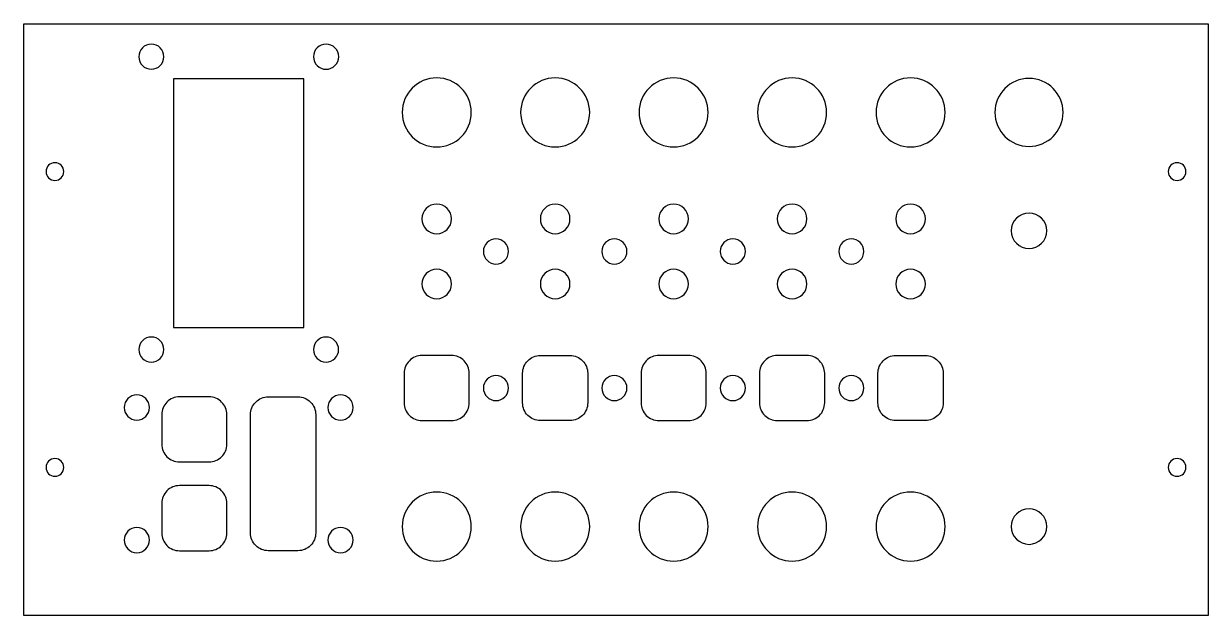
# Model space of a CAD drawing. Header units: millimetres. Extents: x 0 to 200, y 0 to 100.
import ezdxf

# ---------------------------------------------------------------- set-up
doc = ezdxf.new("R2010")
doc.units = ezdxf.units.MM

msp = doc.modelspace()

# ---------------------------------------------------------------- linework, layer by layer
at = {"layer": 'INTERIOR_PROFILES'}
msp.add_lwpolyline([(47.3, 90.67), (25.3, 90.67), (25.3, 48.67), (47.3, 48.67)], close=True, dxfattribs=at)
for points in [[(72.23, 43.91), (67.23, 43.91, 0.414214), (64.23, 40.91), (64.23, 35.91, 0.414214), (67.23, 32.91), (72.23, 32.91, 0.414214), (75.23, 35.91), (75.23, 40.91, 0.414214)], [(84.23, 40.91, -0.414214), (87.23, 43.91), (92.23, 43.91, -0.414214), (95.23, 40.91), (95.23, 35.91, -0.414214), (92.23, 32.91), (87.23, 32.91, -0.414214), (84.23, 35.91)], [(107.23, 32.91), (112.23, 32.91, 0.414214), (115.23, 35.91), (115.23, 40.91, 0.414214), (112.23, 43.91), (107.23, 43.91, 0.414214), (104.23, 40.91), (104.23, 35.91, 0.414214)], [(132.23, 43.91), (127.23, 43.91, 0.414214), (124.23, 40.91), (124.23, 35.91, 0.414214), (127.23, 32.91), (132.23, 32.91, 0.414214), (135.23, 35.91), (135.23, 40.91, 0.414214)], [(155.23, 35.91, -0.414214), (152.23, 32.91), (147.23, 32.91, -0.414214), (144.23, 35.91), (144.23, 40.91, -0.414214), (147.23, 43.91), (152.23, 43.91, -0.414214), (155.23, 40.91)], [(34.3, 28.92), (34.3, 33.92, 0.414214), (31.3, 36.92), (26.3, 36.92, 0.414214), (23.3, 33.92), (23.3, 28.92, 0.414214), (26.3, 25.92), (31.3, 25.92, 0.414214)], [(41.3, 10.92, -0.414214), (38.3, 13.92), (38.3, 33.92, -0.414214), (41.3, 36.92), (46.3, 36.92, -0.414214), (49.3, 33.92), (49.3, 13.92, -0.414214), (46.3, 10.92)], [(23.3, 18.92), (23.3, 13.92, 0.414214), (26.3, 10.92), (31.3, 10.92, 0.414214), (34.3, 13.92), (34.3, 18.92, 0.414214), (31.3, 21.92), (26.3, 21.92, 0.414214)]]:
    msp.add_lwpolyline(points, format="xyb", close=True, dxfattribs=at)
at = {"layer": 'INTERIOR_PROFILES', "extrusion": (0, 0, -1)}
for centre, radius in [((-21.55, 94.42), 2.12), ((-51.05, 94.42), 2.13), ((-69.73, 85), 5.83), ((-89.73, 85), 5.83), ((-109.73, 85), 5.83), ((-129.73, 85), 5.83), ((-149.73, 85), 5.83), ((-169.73, 85), 5.75), ((-5.27, 75), 1.5), ((-194.73, 75), 1.5), ((-69.73, 67), 2.5), ((-89.73, 67), 2.5), ((-109.73, 67), 2.5), ((-129.73, 67), 2.5), ((-149.73, 67), 2.5), ((-169.73, 65), 3), ((-79.73, 61.5), 2.12), ((-99.73, 61.5), 2.12), ((-119.73, 61.5), 2.12), ((-139.73, 61.5), 2.12), ((-69.73, 56), 2.5), ((-89.73, 56), 2.5), ((-109.73, 56), 2.5), ((-129.73, 56), 2.5), ((-149.73, 56), 2.5), ((-21.55, 44.92), 2.12), ((-51.05, 44.92), 2.12), ((-79.73, 38.41), 2.12), ((-99.73, 38.41), 2.12), ((-119.73, 38.41), 2.12), ((-139.73, 38.41), 2.12), ((-19.1, 35.12), 2.13), ((-53.5, 35.12), 2.13), ((-5.27, 25), 1.5), ((-194.73, 25), 1.5), ((-69.73, 15), 5.83), ((-89.73, 15), 5.83), ((-109.73, 15), 5.83), ((-129.73, 15), 5.83), ((-149.73, 15), 5.83), ((-169.73, 15), 3), ((-19.1, 12.72), 2.13), ((-53.5, 12.72), 2.13)]:
    msp.add_circle(centre, radius, dxfattribs=at)
at = {"layer": 'OUTER_PROFILES'}
msp.add_lwpolyline([(0, 0), (0, 100), (200, 100), (200, 0)], close=True, dxfattribs=at)

doc.saveas('drawing.dxf')
